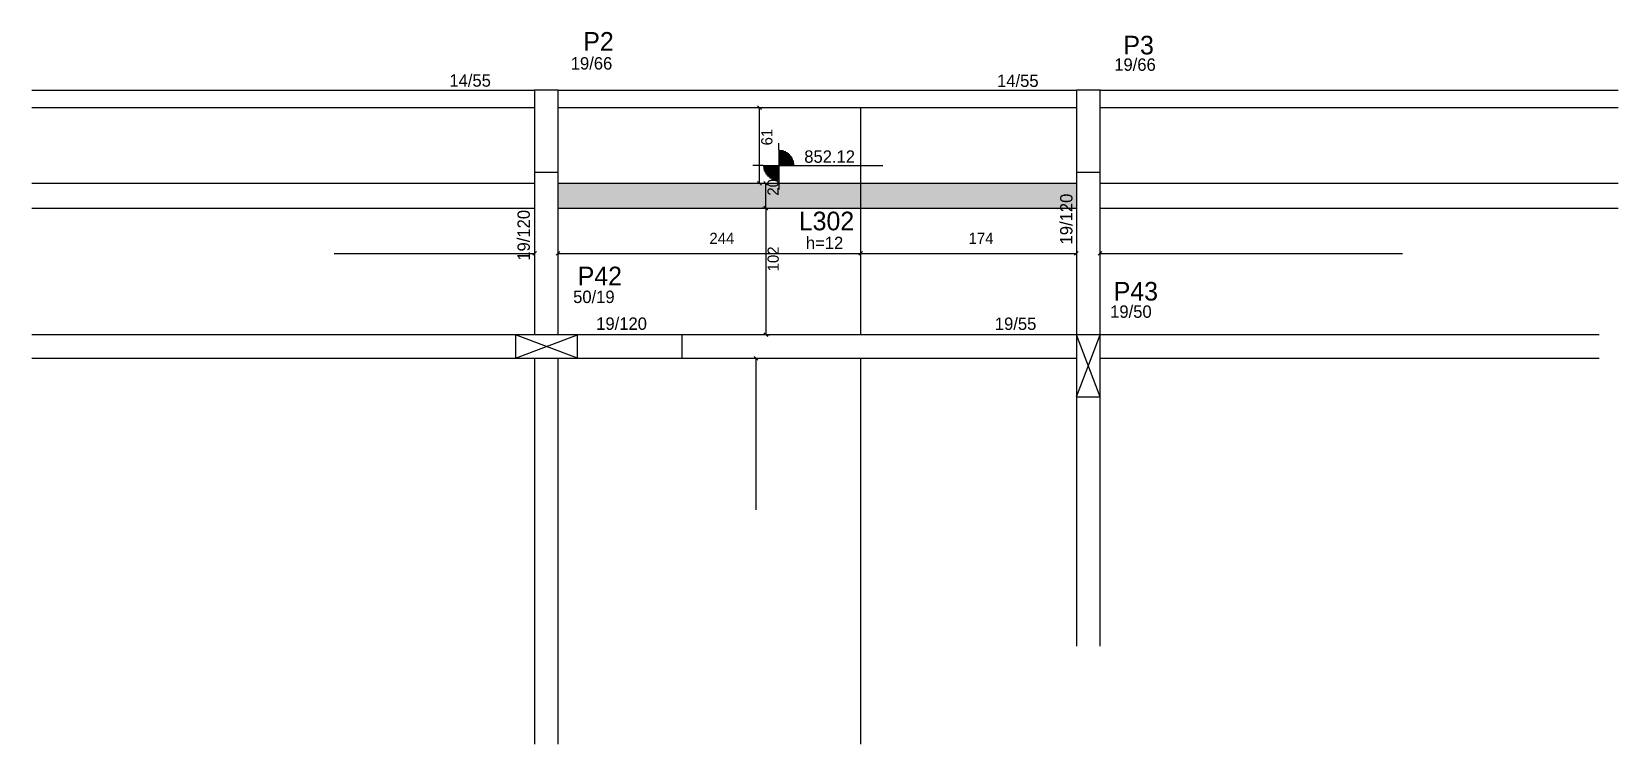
# Model space of a CAD drawing. Header units: metres. Extents: x 2743 to 4022, y 2281 to 2855.
import ezdxf

# ---------------------------------------------------------------- set-up
doc = ezdxf.new("R2010")
doc.units = ezdxf.units.M
for name, color, linetype in [('1', 7, 'Continuous'), ('3', 7, 'Continuous'), ('4', 7, 'Continuous'), ('7', 7, 'Continuous'), ('Hachura', 7, 'Continuous'), ('Painéis', 7, 'Continuous')]:
    doc.layers.add(name, color=color, linetype=linetype)

msp = doc.modelspace()

# ---------------------------------------------------------------- hatches: boundary and pattern name
at = {"layer": 'Hachura'}
h = msp.add_hatch(color=7, dxfattribs=at)
h.dxf.hatch_style = 1
h.paths.add_polyline_path([(3167.1, 2712.9), (3585.1, 2712.9), (3585.1, 2732.9), (3167.1, 2732.9), (3167.1, 2712.9)])

# ---------------------------------------------------------------- linework, layer by layer
at = {"layer": '1', "color": 1, "lineweight": 25}
for p, q in [((3132.6, 2591.9), (3182.6, 2610.9)), ((3182.6, 2591.9), (3132.6, 2610.9)), ((3585.1, 2560.9), (3604.1, 2610.9)), ((3604.1, 2560.9), (3585.1, 2610.9))]:
    msp.add_line(p, q, dxfattribs=at)
at = {"layer": '3', "color": 3, "lineweight": 25}
for p, q in [((2742.6, 2807.9), (3148.1, 2807.9)), ((3167.1, 2807.9), (3585.1, 2807.9)), ((3604.1, 2807.9), (4022.1, 2807.9)), ((2742.6, 2793.9), (3148.1, 2793.9)), ((3167.1, 2793.9), (3585.1, 2793.9)), ((3604.1, 2793.9), (4022.1, 2793.9)), ((3345, 2759.8), (3345, 2765.3)), ((3345, 2759.8), (3345, 2734.8)), ((3345, 2759.2), (3348.8, 2759.2)), ((3345, 2758.4), (3350.7, 2758.4)), ((3345, 2757.6), (3352.1, 2757.6)), ((3345, 2756.8), (3353.1, 2756.8)), ((3345, 2756), (3353.9, 2756)), ((3345, 2755.2), (3354.6, 2755.2)), ((3345, 2754.4), (3355.2, 2754.4)), ((3345, 2753.6), (3355.8, 2753.6)), ((3345, 2752.9), (3356.2, 2752.9)), ((3345, 2752.1), (3356.5, 2752.1)), ((3345, 2751.3), (3356.8, 2751.3)), ((3332.5, 2747.3), (3324.1, 2747.3)), ((3332.5, 2747.3), (3357.5, 2747.3)), ((3345, 2746.5), (3332.5, 2746.5)), ((3345, 2745.7), (3332.6, 2745.7)), ((3345, 2744.9), (3332.7, 2744.9)), ((3345, 2744.1), (3332.9, 2744.1)), ((3345, 2743.3), (3333.1, 2743.3)), ((3345, 2742.5), (3333.4, 2742.5)), ((3345, 2741.8), (3333.8, 2741.8)), ((3345, 2741), (3334.2, 2741)), ((3345, 2740.2), (3334.7, 2740.2)), ((3345, 2739.4), (3335.3, 2739.4)), ((3345, 2738.6), (3336, 2738.6)), ((3345, 2750.5), (3357.1, 2750.5)), ((3345, 2749.7), (3357.3, 2749.7)), ((3345, 2748.9), (3357.4, 2748.9)), ((3345, 2748.1), (3357.5, 2748.1)), ((3357.5, 2747.3), (3428.9, 2747.3)), ((3345, 2737.8), (3336.9, 2737.8)), ((3345, 2737), (3337.9, 2737)), ((3345, 2736.2), (3339.2, 2736.2)), ((3345, 2735.4), (3341.1, 2735.4)), ((3345, 2734.8), (3345, 2727.9)), ((3267.1, 2591.9), (3267.1, 2610.9))]:
    msp.add_line(p, q, dxfattribs=at)
for points in [[(3148.1, 2741.9), (3148.1, 2610.9)], [(3167.1, 2610.9), (3167.1, 2741.9)], [(3585.1, 2741.9), (3585.1, 2610.9)], [(3604.1, 2610.9), (3604.1, 2741.9)], [(3148.1, 2610.9), (2742.6, 2610.9)], [(3585.1, 2610.9), (3167.1, 2610.9)], [(4006.6, 2610.9), (3604.1, 2610.9)], [(2742.6, 2591.9), (3148.1, 2591.9)], [(3148.1, 2591.9), (3148.1, 2280.9)], [(3167.1, 2591.9), (3585.1, 2591.9)], [(3167.1, 2280.9), (3167.1, 2591.9)], [(3585.1, 2591.9), (3585.1, 2359.9)], [(3604.1, 2591.9), (4006.6, 2591.9)], [(3604.1, 2359.9), (3604.1, 2591.9)]]:
    msp.add_lwpolyline(points, dxfattribs=at)
at = {"layer": '7', "color": 7, "lineweight": 25}
for points in [[(3148.1, 2741.9), (3167.1, 2741.9), (3167.1, 2807.9), (3148.1, 2807.9), (3148.1, 2741.9)], [(3585.1, 2741.9), (3604.1, 2741.9), (3604.1, 2807.9), (3585.1, 2807.9), (3585.1, 2741.9)], [(3132.6, 2591.9), (3182.6, 2591.9), (3182.6, 2610.9), (3132.6, 2610.9), (3132.6, 2591.9)], [(3585.1, 2560.9), (3604.1, 2560.9), (3604.1, 2610.9), (3585.1, 2610.9), (3585.1, 2560.9)]]:
    msp.add_lwpolyline(points, dxfattribs=at)
at = {"layer": 'Painéis', "color": 0, "lineweight": 25}
for p, q in [((3331, 2792.4), (3328, 2795.4)), ((3328, 2734.4), (3331, 2731.4)), ((3336, 2731.4), (3333, 2734.4)), ((3333, 2714.4), (3336, 2711.4)), ((3336.1, 2711.4), (3333.1, 2714.4)), ((3146.6, 2674.9), (3149.6, 2677.9)), ((3168.6, 2677.9), (3165.6, 2674.9)), ((3409.6, 2674.9), (3412.6, 2677.9)), ((3412.6, 2677.9), (3409.6, 2674.9)), ((3583.6, 2674.9), (3586.6, 2677.9)), ((3605.6, 2677.9), (3602.6, 2674.9)), ((3333.1, 2612.4), (3336.1, 2609.4)), ((3328.1, 2590.4), (3325.1, 2593.4))]:
    msp.add_line(p, q, dxfattribs=at)
at = {"layer": 'Painéis', "color": 4, "lineweight": 25}
for p, q in [((3329.5, 2732.9), (3329.5, 2793.9)), ((3334.5, 2712.9), (3334.5, 2732.9)), ((3334, 2712.9), (3331.6, 2712.9)), ((3332.5, 2712.9), (3337.5, 2712.9)), ((3334.6, 2712.9), (3334.6, 2610.9)), ((2986.6, 2676.4), (3148.1, 2676.4)), ((3167.1, 2676.4), (3411.1, 2676.4)), ((3411.1, 2676.4), (3585.1, 2676.4)), ((3604.1, 2676.4), (3848.1, 2676.4)), ((3334.9, 2610.9), (3337.6, 2610.9)), ((3326.6, 2591.9), (3326.6, 2469.9))]:
    msp.add_line(p, q, dxfattribs=at)
at = {"layer": 'Painéis', "color": 200, "lineweight": 25}
for p, q in [((3411.1, 2610.9), (3411.1, 2793.9)), ((2742.6, 2732.9), (3148.1, 2732.9)), ((3167.1, 2732.9), (3585.1, 2732.9)), ((3604.1, 2732.9), (4022.1, 2732.9)), ((2742.6, 2712.9), (3148.1, 2712.9)), ((3167.1, 2712.9), (3585.1, 2712.9)), ((3604.1, 2712.9), (4022.1, 2712.9)), ((3411.1, 2280.9), (3411.1, 2591.9))]:
    msp.add_line(p, q, dxfattribs=at)

# ---------------------------------------------------------------- texts
at = {"layer": '3', "color": 3, "lineweight": 25}
for s, p in [('19/66', (3177.3, 2824.5)), ('19/66', (3615.6, 2823.5)), ('14/55', (3079.4, 2810.7)), ('14/55', (3521.1, 2810.5)), ('852.12', (3365.6, 2749.4)), ('h=12', (3366.9, 2679.8)), ('50/19', (3179.2, 2636.4)), ('19/120', (3197.8, 2614.8)), ('19/55', (3519.3, 2614.7)), ('19/50', (3612.3, 2624.5))]:
    msp.add_text(s, height=10, dxfattribs=at).set_placement(p)
for p in [(3581.9, 2683.6), (3144.3, 2670.5)]:
    msp.add_text('19/120', height=10, rotation=90, dxfattribs=at).set_placement(p)
at = {"layer": '4', "color": 4, "lineweight": 25}
for s, p in [('P2', (3187.4, 2839.7)), ('P3', (3623, 2836.7)), ('L302', (3361.2, 2695)), ('P42', (3182.9, 2650.7)), ('P43', (3615.2, 2638.4))]:
    msp.add_text(s, height=15, dxfattribs=at).set_placement(p)
at = {"layer": 'Painéis', "color": 240, "lineweight": 25}
for s, p in [('61', (3339.9, 2763.4)), ('20', (3344.9, 2722.9)), ('102', (3345, 2661.9))]:
    msp.add_text(s, height=9, rotation=90, dxfattribs=at).set_placement(p)
for s, p in [('244', (3289.1, 2684)), ('174', (3498.1, 2684))]:
    msp.add_text(s, height=9, dxfattribs=at).set_placement(p)

doc.saveas('drawing.dxf')
